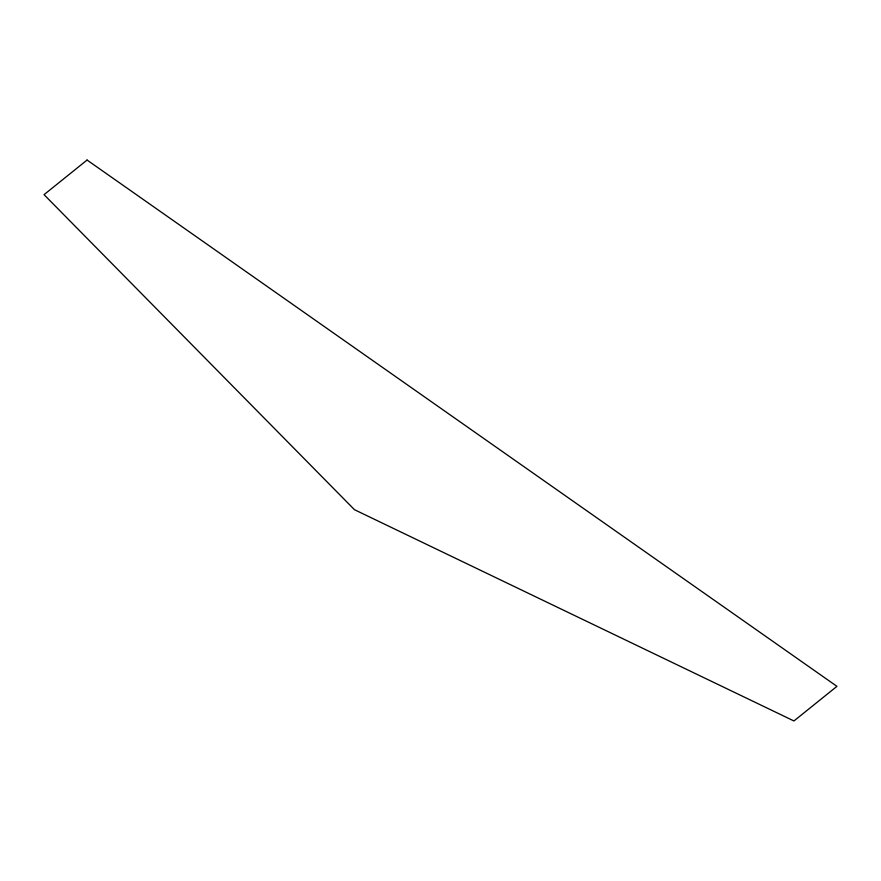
<?xml version="1.0" encoding="UTF-8"?>
<svg xmlns="http://www.w3.org/2000/svg" width="881" height="881" viewBox="0 0 881 881"><rect width="100%" height="100%" fill="white"/><g stroke="black" fill="none" stroke-linecap="round" stroke-linejoin="round"><path stroke-width="1.32" d="M87.065 160.045L44.05 194.657L354.481 509.703L793.935 720.955L836.95 686.343L87.065 160.045"/></g></svg>
